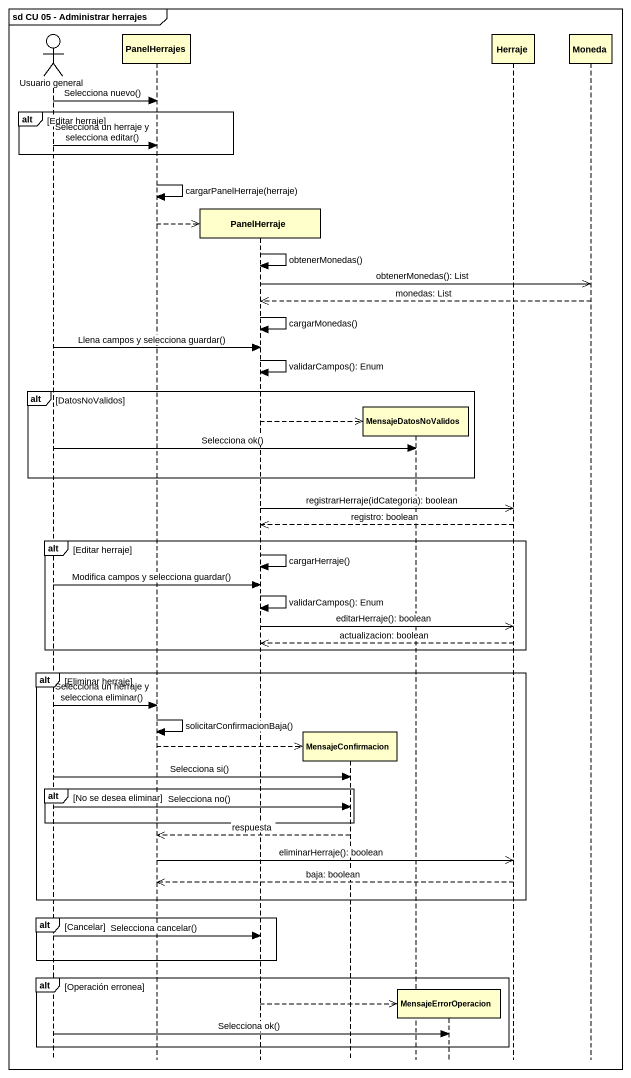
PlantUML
@startuml
mainframe sd CU 05 - Administrar herrajes
hide footbox
actor "Usuario general" as Usuario_general
participant PanelHerrajes
participant PanelHerraje
participant MensajeConfirmacion
participant MensajeDatosNoValidos
participant MensajeErrorOperacion
participant Herraje
participant Moneda

Usuario_general -> PanelHerrajes : Selecciona nuevo()
alt Editar herraje
  Usuario_general -> PanelHerrajes : Selecciona un herraje y selecciona editar()
end
PanelHerrajes -> PanelHerrajes : cargarPanelHerraje(herraje)
PanelHerrajes -->> PanelHerraje **
PanelHerraje -> PanelHerraje : obtenerMonedas()
PanelHerraje ->> Moneda : obtenerMonedas(): List
Moneda -->> PanelHerraje : monedas: List
PanelHerraje -> PanelHerraje : cargarMonedas()
Usuario_general -> PanelHerraje : Llena campos y selecciona guardar()
PanelHerraje -> PanelHerraje : validarCampos(): Enum
alt DatosNoValidos
  PanelHerraje -->> MensajeDatosNoValidos **
  Usuario_general -> MensajeDatosNoValidos : Selecciona ok()
end
PanelHerraje ->> Herraje : registrarHerraje(idCategoria): boolean
Herraje -->> PanelHerraje : registro: boolean
alt Editar herraje
  PanelHerraje -> PanelHerraje : cargarHerraje()
  Usuario_general -> PanelHerraje : Modifica campos y selecciona guardar()
  PanelHerraje -> PanelHerraje : validarCampos(): Enum
  PanelHerraje ->> Herraje : editarHerraje(): boolean
  Herraje -->> PanelHerraje : actualizacion: boolean
end
alt Eliminar herraje
  Usuario_general -> PanelHerrajes : Selecciona un herraje y selecciona eliminar()
  PanelHerrajes -> PanelHerrajes : solicitarConfirmacionBaja()
  PanelHerrajes -->> MensajeConfirmacion **
  Usuario_general -> MensajeConfirmacion : Selecciona si()
  alt No se desea eliminar
    Usuario_general -> MensajeConfirmacion : Selecciona no()
  end
  MensajeConfirmacion -->> PanelHerrajes : respuesta
  PanelHerrajes ->> Herraje : eliminarHerraje(): boolean
  Herraje -->> PanelHerrajes : baja: boolean
end
alt Cancelar
  Usuario_general -> PanelHerraje : Selecciona cancelar()
end
alt Operación erronea
  PanelHerraje -->> MensajeErrorOperacion **
  Usuario_general -> MensajeErrorOperacion : Selecciona ok()
end
@enduml
